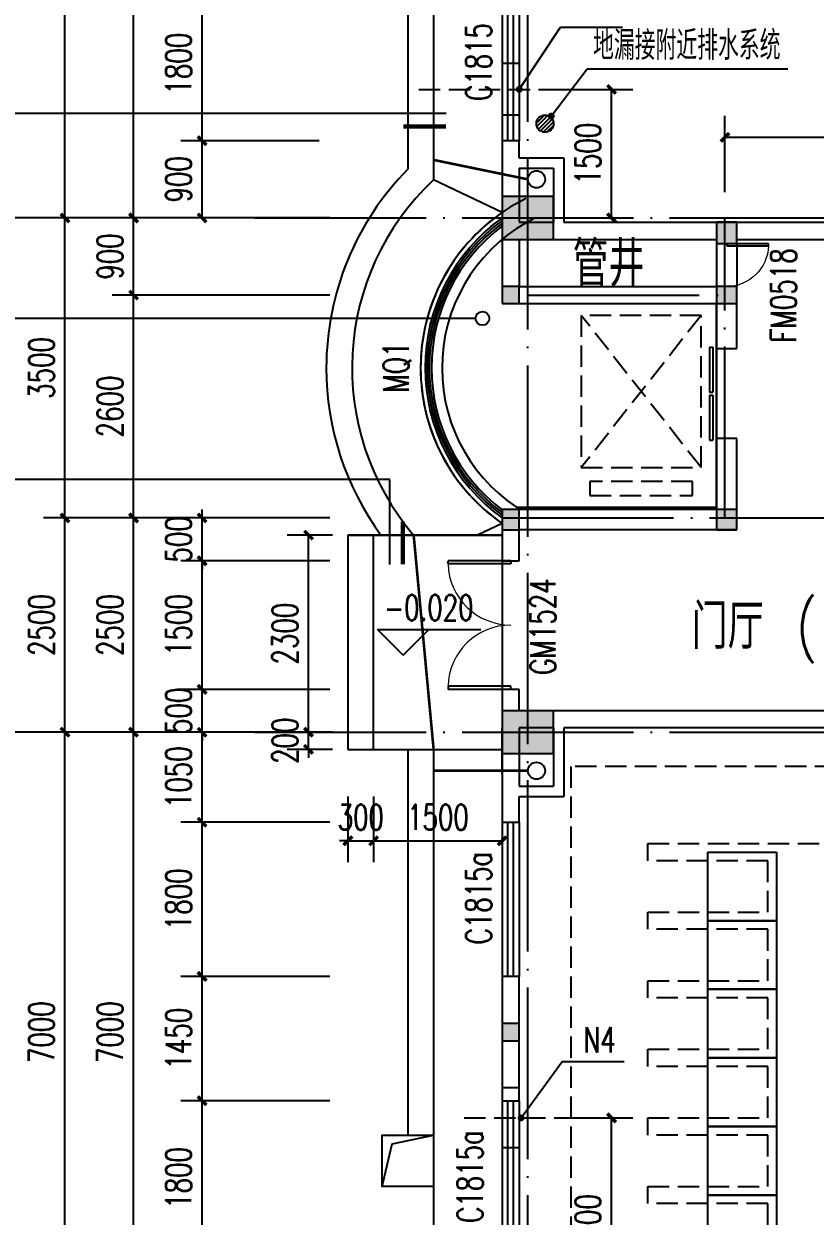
# Model space of a CAD drawing. Extents: x -59142 to 322364, y -122476 to 91021.
# Drawn here: x -39316 to -30082, y 35226 to 49136 of the extents above; entities that cross this region are included whole.
import ezdxf

# ---------------------------------------------------------------- set-up
doc = ezdxf.new("R2010")
doc.units = 0
doc.header["$LTSCALE"] = 1000
doc.header["$MEASUREMENT"] = 0
for name, pattern in [('DASH', [0.35, 0.25, -0.1]), ('DOTE', [2.42, 2, -0.2, 0.02, -0.2]), ('PHANTOM', [63.5, 31.75, -6.35, 6.35, -6.35, 6.35, -6.35])]:
    doc.linetypes.add(name, pattern=pattern)
for name, color, linetype in [('AXIS', 3, 'Continuous'), ('CENTRE LINE', 1, 'DOTE'), ('COLUMN', 255, 'Continuous'), ('DIM_ELEV', 3, 'Continuous'), ('DIM_IDEN', 3, 'Continuous'), ('DIM_LEAD', 3, 'Continuous'), ('DIM_SYMB', 3, 'Continuous'), ('DOTE', 1, 'DOTE'), ('EQUIPMENT', 171, 'Continuous'), ('GROUND', 204, 'Continuous'), ('HOLE', 6, 'Continuous'), ('PUB_DIM', 3, 'Continuous'), ('PUB_HATCH', 255, 'Continuous'), ('PUB_TEXT', 7, 'Continuous'), ('STAIR', 2, 'Continuous'), ('TEXT', 62, 'Continuous'), ('WALL', 255, 'Continuous'), ('WINDOW', 4, 'Continuous'), ('WINDOW_TEXT', 7, 'Continuous')]:
    doc.layers.add(name, color=color, linetype=linetype)
doc.styles.add('_TCH_DIM', font='SIMPLEX', dxfattribs={"bigfont": 'GBCBIG'})
doc.styles.add('_TCH_DIM_T3', font='SIMPLEX', dxfattribs={"width": 0.705882, "bigfont": 'GBCBIG'})
doc.styles.add('_TCH_WINDOW', font='SIMPLEX', dxfattribs={"bigfont": 'GBCBIG'})
doc.styles.add('HZTXT', font='geditxt.shx', dxfattribs={"width": 0.8, "bigfont": 'hztxt1.shx'})
doc.dimstyles.new('_TCH_ARCH&&100', dxfattribs={"dimtxt": 297.5, "dimasz": 100, "dimexe": 250, "dimexo": 300, "dimgap": 126.25, "dimtad": 1, "dimdec": 0, "dimzin": 0, "dimdsep": 46, "dimtxsty": '_TCH_DIM_T3', "dimblk": 'ARCHTICK', "dimcen": 0.09, "dimazin": 2, "dimtfac": 1, "dimtdec": 0, "dimtix": 1, "dimtmove": 2, "dimatfit": 3, "dimfxl": 1, "dimtolj": 1, "dimtzin": 0, "dimarcsym": 0})

# ---------------------------------------------------------------- blocks, each defined once
blk = doc.blocks.new('_FZH')
blk.add_lwpolyline([(-0.5, -0.5), (0.5, -0.5), (0.5, 0.5), (-0.5, 0.5)], close=True)
at = {"layer": 'PUB_HATCH'}
blk.add_solid([(-0.5, -0.5), (0.5, -0.5), (-0.5, 0.5), (0.5, 0.5)], dxfattribs=at)
blk = doc.blocks.new('A$C78DD753C')
at = {"layer": 'COLUMN', "xscale": 600.0000000000146, "yscale": 500, "zscale": 500}
for p in [(0, -34500), (0, -40500)]:
    blk.add_blockref('_FZH', p, dxfattribs=at)
blk = doc.blocks.new('A$C42A87479')
at = {"layer": 'EQUIPMENT', "color": 251, "linetype": 'DASH'}
for points in [[(17200, -21900), (17200, -45902), (12200, -45902), (12200, -40650), (10600, -40650), (10600, -40900), (500, -40900), (500, -50027), (100, -50427), (100, -54050), (1500, -54050), (1500, -56950)], [(2800, -46600), (2800, -46000), (1400, -46000), (1400, -45800), (2800, -45800), (2800, -45200), (1400, -45200), (1400, -45000), (2800, -45000), (2800, -44400), (1400, -44400), (1400, -44200), (2800, -44200), (2800, -43600), (1400, -43600), (1400, -43400), (2800, -43400), (2800, -42800), (1400, -42800), (1400, -42600), (2800, -42600), (2800, -42000), (1400, -42000), (1400, -41800), (5850, -41800)]]:
    blk.add_lwpolyline(points, dxfattribs=at)
blk = doc.blocks.new('A$C4D7001ED')
at = {"layer": 'EQUIPMENT'}
for p, q in [((2100, -2200), (2100, -1400)), ((2100, -1400), (2900, -1400)), ((2900, -1400), (2900, -2200)), ((2900, -2200), (2100, -2200)), ((2100, -3000), (2100, -2200)), ((2100, -2200), (2900, -2200)), ((2900, -2200), (2900, -3000)), ((2900, -3000), (2100, -3000)), ((2100, -3800), (2100, -3000)), ((2100, -3000), (2900, -3000)), ((2900, -3000), (2900, -3800)), ((2900, -3800), (2100, -3800)), ((2100, -4600), (2100, -3800)), ((2100, -3800), (2900, -3800)), ((2900, -3800), (2900, -4600)), ((2100, -5400), (2100, -4600)), ((2100, -4600), (2900, -4600)), ((2900, -4600), (2100, -4600)), ((2900, -4600), (2900, -5400)), ((2900, -5400), (2100, -5400)), ((2100, -6200), (2100, -5400)), ((2100, -5400), (2900, -5400)), ((2900, -5400), (2900, -6200))]:
    blk.add_line(p, q, dxfattribs=at)
blk = doc.blocks.new('A$C2CBA13EF')
at = {"layer": 'GROUND'}
blk.add_circle((100, 450), 100, dxfattribs=at)
blk = doc.blocks.new('_ArchTick')
at = {"color": 0, "linetype": 'ByBlock', "const_width": 0.4}
blk.add_lwpolyline([(-0.5, -0.5), (0.5, 0.5)], dxfattribs=at)
blk = doc.blocks.new('*D424')
at = {"layer": 'Defpoints', "color": 0, "transparency": 16777216}
for p in [(-33375, 48372), (-32458, 48372), (-33375, 46872)]:
    blk.add_point(p, dxfattribs=at)
at = {"layer": 'HOLE', "color": 0, "lineweight": -2, "transparency": 16777216}
for p, q in [((-33075, 48372), (-32208, 48372)), ((-32458, 46872), (-32458, 48372)), ((-33075, 46872), (-32208, 46872))]:
    blk.add_line(p, q, dxfattribs=at)
at = {"layer": 'HOLE', "color": 0, "lineweight": -2, "transparency": 16777216, "xscale": 100, "yscale": 100, "zscale": 100}
for p, rotation in [((-32458, 48372), 90), ((-32458, 46872), 270)]:
    blk.add_blockref('_ArchTick', p, dxfattribs=dict(at, rotation=rotation))
at = {"layer": 'HOLE', "color": 0, "transparency": 16777216, "insert": (-32734, 47622), "char_height": 297.5, "attachment_point": 5, "rotation": 90, "style": '_TCH_DIM_T3'}
blk.add_mtext('\\A1;1500', dxfattribs=at)
blk = doc.blocks.new('*D425')
at = {"layer": 'Defpoints', "color": 0, "transparency": 16777216}
for p in [(-33375, 36372), (-32458, 36372), (-33375, 33872)]:
    blk.add_point(p, dxfattribs=at)
at = {"layer": 'HOLE', "color": 0, "lineweight": -2, "transparency": 16777216}
for p, q in [((-33075, 36372), (-32208, 36372)), ((-32458, 33872), (-32458, 36372)), ((-33075, 33872), (-32208, 33872))]:
    blk.add_line(p, q, dxfattribs=at)
at = {"layer": 'HOLE', "color": 0, "lineweight": -2, "transparency": 16777216, "xscale": 100, "yscale": 100, "zscale": 100}
for p, rotation in [((-32458, 36372), 90), ((-32458, 33872), 270)]:
    blk.add_blockref('_ArchTick', p, dxfattribs=dict(at, rotation=rotation))
at = {"layer": 'HOLE', "color": 0, "transparency": 16777216, "insert": (-32734, 35122), "char_height": 297.5, "attachment_point": 5, "rotation": 90, "style": '_TCH_DIM_T3'}
blk.add_mtext('\\A1;2500', dxfattribs=at)
blk = doc.blocks.new('*D1317')
at = {"layer": 'AXIS', "color": 0, "lineweight": -2, "transparency": 16777216}
for p, q in [((-35745, 40872), (-38286, 40872)), ((-38036, 33872), (-38036, 40872)), ((-35745, 33872), (-38286, 33872))]:
    blk.add_line(p, q, dxfattribs=at)
at = {"layer": 'Defpoints', "color": 0, "transparency": 16777216}
for p in [(-38036, 40872), (-35445, 40872), (-35445, 33872)]:
    blk.add_point(p, dxfattribs=at)
at = {"layer": 'AXIS', "color": 0, "lineweight": -2, "transparency": 16777216, "xscale": 100, "yscale": 100, "zscale": 100}
for p, rotation in [((-38036, 40872), 90), ((-38036, 33872), 270)]:
    blk.add_blockref('_ArchTick', p, dxfattribs=dict(at, rotation=rotation))
at = {"layer": 'AXIS', "color": 0, "transparency": 16777216, "insert": (-38311, 37372), "char_height": 297.5, "attachment_point": 5, "rotation": 90, "style": '_TCH_DIM_T3'}
blk.add_mtext('\\A1;7000', dxfattribs=at)
blk = doc.blocks.new('*D1318')
at = {"layer": 'AXIS', "color": 0, "lineweight": -2, "transparency": 16777216}
for p, q in [((-35745, 43372), (-38286, 43372)), ((-38036, 40872), (-38036, 43372)), ((-35745, 40872), (-38286, 40872))]:
    blk.add_line(p, q, dxfattribs=at)
at = {"layer": 'Defpoints', "color": 0, "transparency": 16777216}
for p in [(-38036, 43372), (-35445, 43372), (-35445, 40872)]:
    blk.add_point(p, dxfattribs=at)
at = {"layer": 'AXIS', "color": 0, "lineweight": -2, "transparency": 16777216, "xscale": 100, "yscale": 100, "zscale": 100}
for p, rotation in [((-38036, 43372), 90), ((-38036, 40872), 270)]:
    blk.add_blockref('_ArchTick', p, dxfattribs=dict(at, rotation=rotation))
at = {"layer": 'AXIS', "color": 0, "transparency": 16777216, "insert": (-38311, 42122), "char_height": 297.5, "attachment_point": 5, "rotation": 90, "style": '_TCH_DIM_T3'}
blk.add_mtext('\\A1;2500', dxfattribs=at)
blk = doc.blocks.new('*D1319')
at = {"layer": 'AXIS', "color": 0, "lineweight": -2, "transparency": 16777216}
for p, q in [((-35745, 45972), (-38286, 45972)), ((-38036, 43372), (-38036, 45972)), ((-35745, 43372), (-38286, 43372))]:
    blk.add_line(p, q, dxfattribs=at)
at = {"layer": 'Defpoints', "color": 0, "transparency": 16777216}
for p in [(-38036, 45972), (-35445, 45972), (-35445, 43372)]:
    blk.add_point(p, dxfattribs=at)
at = {"layer": 'AXIS', "color": 0, "lineweight": -2, "transparency": 16777216, "xscale": 100, "yscale": 100, "zscale": 100}
for p, rotation in [((-38036, 45972), 90), ((-38036, 43372), 270)]:
    blk.add_blockref('_ArchTick', p, dxfattribs=dict(at, rotation=rotation))
at = {"layer": 'AXIS', "color": 0, "transparency": 16777216, "insert": (-38311, 44672), "char_height": 297.5, "attachment_point": 5, "rotation": 90, "style": '_TCH_DIM_T3'}
blk.add_mtext('\\A1;2600', dxfattribs=at)
blk = doc.blocks.new('*D1320')
at = {"layer": 'AXIS', "color": 0, "lineweight": -2, "transparency": 16777216}
for p, q in [((-35745, 46872), (-38286, 46872)), ((-38036, 45972), (-38036, 46872)), ((-35745, 45972), (-38286, 45972))]:
    blk.add_line(p, q, dxfattribs=at)
at = {"layer": 'Defpoints', "color": 0, "transparency": 16777216}
for p in [(-38036, 46872), (-35445, 46872), (-35445, 45972)]:
    blk.add_point(p, dxfattribs=at)
at = {"layer": 'AXIS', "color": 0, "lineweight": -2, "transparency": 16777216, "xscale": 100, "yscale": 100, "zscale": 100}
for p, rotation in [((-38036, 46872), 90), ((-38036, 45972), 270)]:
    blk.add_blockref('_ArchTick', p, dxfattribs=dict(at, rotation=rotation))
at = {"layer": 'AXIS', "color": 0, "transparency": 16777216, "insert": (-38311, 46422), "char_height": 297.5, "attachment_point": 5, "rotation": 90, "style": '_TCH_DIM_T3'}
blk.add_mtext('\\A1;900', dxfattribs=at)
blk = doc.blocks.new('*D1321')
at = {"layer": 'AXIS', "color": 0, "lineweight": -2, "transparency": 16777216}
for p, q in [((-35745, 53872), (-38286, 53872)), ((-38036, 46872), (-38036, 53872)), ((-35745, 46872), (-38286, 46872))]:
    blk.add_line(p, q, dxfattribs=at)
at = {"layer": 'Defpoints', "color": 0, "transparency": 16777216}
for p in [(-38036, 53872), (-35445, 53872), (-35445, 46872)]:
    blk.add_point(p, dxfattribs=at)
at = {"layer": 'AXIS', "color": 0, "lineweight": -2, "transparency": 16777216, "xscale": 100, "yscale": 100, "zscale": 100}
for p, rotation in [((-38036, 53872), 90), ((-38036, 46872), 270)]:
    blk.add_blockref('_ArchTick', p, dxfattribs=dict(at, rotation=rotation))
at = {"layer": 'AXIS', "color": 0, "transparency": 16777216, "insert": (-38311, 50372), "char_height": 297.5, "attachment_point": 5, "rotation": 90, "style": '_TCH_DIM_T3'}
blk.add_mtext('\\A1;7000', dxfattribs=at)
blk = doc.blocks.new('*D1333')
at = {"layer": 'Defpoints', "color": 0, "transparency": 16777216}
for p in [(-35534, 40422), (-35234, 40422), (-35234, 39605)]:
    blk.add_point(p, dxfattribs=at)
at = {"layer": 'PUB_DIM', "color": 0, "lineweight": -2, "transparency": 16777216}
for p, q in [((-35534, 40122), (-35534, 39355)), ((-35234, 40122), (-35234, 39355)), ((-35534, 39605), (-35634, 39605)), ((-35534, 39605), (-35234, 39605)), ((-35234, 39605), (-35134, 39605))]:
    blk.add_line(p, q, dxfattribs=at)
at = {"layer": 'PUB_DIM', "color": 0, "lineweight": -2, "transparency": 16777216, "xscale": 100, "yscale": 100, "zscale": 100}
blk.add_blockref('_ArchTick', (-35534, 39605), dxfattribs=at)
at = {"layer": 'PUB_DIM', "color": 0, "lineweight": -2, "transparency": 16777216, "xscale": 100, "yscale": 100, "zscale": 100, "rotation": 180}
blk.add_blockref('_ArchTick', (-35234, 39605), dxfattribs=at)
at = {"layer": 'PUB_DIM', "color": 0, "transparency": 16777216, "insert": (-35384, 39880), "char_height": 297.5, "attachment_point": 5, "style": '_TCH_DIM_T3'}
blk.add_mtext('\\A1;300', dxfattribs=at)
blk = doc.blocks.new('*D1334')
at = {"layer": 'Defpoints', "color": 0, "transparency": 16777216}
for p in [(-35234, 40422), (-33734, 40422), (-33734, 39605)]:
    blk.add_point(p, dxfattribs=at)
at = {"layer": 'PUB_DIM', "color": 0, "lineweight": -2, "transparency": 16777216}
for p, q in [((-35234, 40122), (-35234, 39355)), ((-33734, 40122), (-33734, 39355)), ((-35234, 39605), (-33734, 39605))]:
    blk.add_line(p, q, dxfattribs=at)
at = {"layer": 'PUB_DIM', "color": 0, "lineweight": -2, "transparency": 16777216, "xscale": 100, "yscale": 100, "zscale": 100, "rotation": 180}
blk.add_blockref('_ArchTick', (-35234, 39605), dxfattribs=at)
at = {"layer": 'PUB_DIM', "color": 0, "lineweight": -2, "transparency": 16777216, "xscale": 100, "yscale": 100, "zscale": 100}
blk.add_blockref('_ArchTick', (-33734, 39605), dxfattribs=at)
at = {"layer": 'PUB_DIM', "color": 0, "transparency": 16777216, "insert": (-34484, 39880), "char_height": 297.5, "attachment_point": 5, "style": '_TCH_DIM_T3'}
blk.add_mtext('\\A1;1500', dxfattribs=at)
blk = doc.blocks.new('*D1344')
at = {"layer": 'Defpoints', "color": 0, "transparency": 16777216}
for p in [(-35994, 43172), (-35414, 43172), (-35414, 40872)]:
    blk.add_point(p, dxfattribs=at)
at = {"layer": 'PUB_DIM', "color": 0, "lineweight": -2, "transparency": 16777216}
for p, q in [((-35714, 43172), (-36244, 43172)), ((-35994, 40872), (-35994, 43172)), ((-35714, 40872), (-36244, 40872))]:
    blk.add_line(p, q, dxfattribs=at)
at = {"layer": 'PUB_DIM', "color": 0, "lineweight": -2, "transparency": 16777216, "xscale": 100, "yscale": 100, "zscale": 100}
for p, rotation in [((-35994, 43172), 90), ((-35994, 40872), 270)]:
    blk.add_blockref('_ArchTick', p, dxfattribs=dict(at, rotation=rotation))
at = {"layer": 'PUB_DIM', "color": 0, "transparency": 16777216, "insert": (-36269, 42022), "char_height": 297.5, "attachment_point": 5, "rotation": 90, "style": '_TCH_DIM_T3'}
blk.add_mtext('\\A1;2300', dxfattribs=at)
blk = doc.blocks.new('*D1345')
at = {"layer": 'Defpoints', "color": 0, "transparency": 16777216}
for p in [(-35994, 40872), (-35414, 40872), (-35414, 40672)]:
    blk.add_point(p, dxfattribs=at)
at = {"layer": 'PUB_DIM', "color": 0, "lineweight": -2, "transparency": 16777216}
for p, q in [((-35994, 40872), (-35994, 40972)), ((-35714, 40872), (-36244, 40872)), ((-35994, 40672), (-35994, 40872)), ((-35714, 40672), (-36244, 40672)), ((-35994, 40672), (-35994, 40572))]:
    blk.add_line(p, q, dxfattribs=at)
at = {"layer": 'PUB_DIM', "color": 0, "lineweight": -2, "transparency": 16777216, "xscale": 100, "yscale": 100, "zscale": 100}
for p, rotation in [((-35994, 40872), 270), ((-35994, 40672), 90)]:
    blk.add_blockref('_ArchTick', p, dxfattribs=dict(at, rotation=rotation))
at = {"layer": 'PUB_DIM', "color": 0, "transparency": 16777216, "insert": (-36269, 40772), "char_height": 297.5, "attachment_point": 5, "rotation": 90, "style": '_TCH_DIM_T3'}
blk.add_mtext('\\A1;200', dxfattribs=at)
blk = doc.blocks.new('*D1413')
at = {"layer": 'AXIS', "color": 0, "lineweight": -2, "transparency": 16777216}
for p, q in [((-35870, 47772), (-37486, 47772)), ((-37236, 46872), (-37236, 47772)), ((-35870, 46872), (-37486, 46872))]:
    blk.add_line(p, q, dxfattribs=at)
at = {"layer": 'Defpoints', "color": 0, "transparency": 16777216}
for p in [(-37236, 47772), (-35570, 47772), (-35570, 46872)]:
    blk.add_point(p, dxfattribs=at)
at = {"layer": 'AXIS', "color": 0, "lineweight": -2, "transparency": 16777216, "xscale": 100, "yscale": 100, "zscale": 100}
for p, rotation in [((-37236, 47772), 90), ((-37236, 46872), 270)]:
    blk.add_blockref('_ArchTick', p, dxfattribs=dict(at, rotation=rotation))
at = {"layer": 'AXIS', "color": 0, "transparency": 16777216, "insert": (-37511, 47322), "char_height": 297.5, "attachment_point": 5, "rotation": 90, "style": '_TCH_DIM_T3'}
blk.add_mtext('\\A1;900', dxfattribs=at)
blk = doc.blocks.new('*D1414')
at = {"layer": 'AXIS', "color": 0, "lineweight": -2, "transparency": 16777216}
for p, q in [((-35870, 49572), (-37486, 49572)), ((-37236, 47772), (-37236, 49572)), ((-35870, 47772), (-37486, 47772))]:
    blk.add_line(p, q, dxfattribs=at)
at = {"layer": 'Defpoints', "color": 0, "transparency": 16777216}
for p in [(-37236, 49572), (-35570, 49572), (-35570, 47772)]:
    blk.add_point(p, dxfattribs=at)
at = {"layer": 'AXIS', "color": 0, "lineweight": -2, "transparency": 16777216, "xscale": 100, "yscale": 100, "zscale": 100}
for p, rotation in [((-37236, 49572), 90), ((-37236, 47772), 270)]:
    blk.add_blockref('_ArchTick', p, dxfattribs=dict(at, rotation=rotation))
at = {"layer": 'AXIS', "color": 0, "transparency": 16777216, "insert": (-37511, 48672), "char_height": 297.5, "attachment_point": 5, "rotation": 90, "style": '_TCH_DIM_T3'}
blk.add_mtext('\\A1;1800', dxfattribs=at)
blk = doc.blocks.new('*D1534')
at = {"layer": 'Defpoints', "color": 0, "transparency": 16777216}
for p in [(-26334, 47813), (-31134, 46872), (-26334, 46872)]:
    blk.add_point(p, dxfattribs=at)
at = {"layer": 'PUB_DIM', "color": 0, "lineweight": -2, "transparency": 16777216}
for p, q in [((-31134, 47172), (-31134, 48063)), ((-26334, 47172), (-26334, 48063)), ((-31134, 47813), (-26334, 47813))]:
    blk.add_line(p, q, dxfattribs=at)
at = {"layer": 'PUB_DIM', "color": 0, "lineweight": -2, "transparency": 16777216, "xscale": 100, "yscale": 100, "zscale": 100, "rotation": 180}
blk.add_blockref('_ArchTick', (-31134, 47813), dxfattribs=at)
at = {"layer": 'PUB_DIM', "color": 0, "lineweight": -2, "transparency": 16777216, "xscale": 100, "yscale": 100, "zscale": 100}
blk.add_blockref('_ArchTick', (-26334, 47813), dxfattribs=at)
at = {"layer": 'PUB_DIM', "color": 0, "transparency": 16777216, "insert": (-28734, 48088), "char_height": 297.5, "attachment_point": 5, "style": '_TCH_DIM_T3'}
blk.add_mtext('\\A1;4800', dxfattribs=at)
blk = doc.blocks.new('*D1539')
at = {"layer": 'AXIS', "color": 0, "lineweight": -2, "transparency": 16777216}
for p, q in [((-35745, 36572), (-37486, 36572)), ((-37236, 34772), (-37236, 36572)), ((-35745, 34772), (-37486, 34772))]:
    blk.add_line(p, q, dxfattribs=at)
at = {"layer": 'Defpoints', "color": 0, "transparency": 16777216}
for p in [(-37236, 36572), (-35445, 36572), (-35445, 34772)]:
    blk.add_point(p, dxfattribs=at)
at = {"layer": 'AXIS', "color": 0, "lineweight": -2, "transparency": 16777216, "xscale": 100, "yscale": 100, "zscale": 100}
for p, rotation in [((-37236, 36572), 90), ((-37236, 34772), 270)]:
    blk.add_blockref('_ArchTick', p, dxfattribs=dict(at, rotation=rotation))
at = {"layer": 'AXIS', "color": 0, "transparency": 16777216, "insert": (-37511, 35672), "char_height": 297.5, "attachment_point": 5, "rotation": 90, "style": '_TCH_DIM_T3'}
blk.add_mtext('\\A1;1800', dxfattribs=at)
blk = doc.blocks.new('*D1540')
at = {"layer": 'AXIS', "color": 0, "lineweight": -2, "transparency": 16777216}
for p, q in [((-35745, 38022), (-37486, 38022)), ((-37236, 36572), (-37236, 38022)), ((-35745, 36572), (-37486, 36572))]:
    blk.add_line(p, q, dxfattribs=at)
at = {"layer": 'Defpoints', "color": 0, "transparency": 16777216}
for p in [(-37236, 38022), (-35445, 38022), (-35445, 36572)]:
    blk.add_point(p, dxfattribs=at)
at = {"layer": 'AXIS', "color": 0, "lineweight": -2, "transparency": 16777216, "xscale": 100, "yscale": 100, "zscale": 100}
for p, rotation in [((-37236, 38022), 90), ((-37236, 36572), 270)]:
    blk.add_blockref('_ArchTick', p, dxfattribs=dict(at, rotation=rotation))
at = {"layer": 'AXIS', "color": 0, "transparency": 16777216, "insert": (-37511, 37297), "char_height": 297.5, "attachment_point": 5, "rotation": 90, "style": '_TCH_DIM_T3'}
blk.add_mtext('\\A1;1450', dxfattribs=at)
blk = doc.blocks.new('*D1541')
at = {"layer": 'AXIS', "color": 0, "lineweight": -2, "transparency": 16777216}
for p, q in [((-35745, 39822), (-37486, 39822)), ((-37236, 38022), (-37236, 39822)), ((-35745, 38022), (-37486, 38022))]:
    blk.add_line(p, q, dxfattribs=at)
at = {"layer": 'Defpoints', "color": 0, "transparency": 16777216}
for p in [(-37236, 39822), (-35445, 39822), (-35445, 38022)]:
    blk.add_point(p, dxfattribs=at)
at = {"layer": 'AXIS', "color": 0, "lineweight": -2, "transparency": 16777216, "xscale": 100, "yscale": 100, "zscale": 100}
for p, rotation in [((-37236, 39822), 90), ((-37236, 38022), 270)]:
    blk.add_blockref('_ArchTick', p, dxfattribs=dict(at, rotation=rotation))
at = {"layer": 'AXIS', "color": 0, "transparency": 16777216, "insert": (-37511, 38922), "char_height": 297.5, "attachment_point": 5, "rotation": 90, "style": '_TCH_DIM_T3'}
blk.add_mtext('\\A1;1800', dxfattribs=at)
blk = doc.blocks.new('*D1542')
at = {"layer": 'AXIS', "color": 0, "lineweight": -2, "transparency": 16777216}
for p, q in [((-35745, 40872), (-37486, 40872)), ((-37236, 39822), (-37236, 40872)), ((-35745, 39822), (-37486, 39822))]:
    blk.add_line(p, q, dxfattribs=at)
at = {"layer": 'Defpoints', "color": 0, "transparency": 16777216}
for p in [(-37236, 40872), (-35445, 40872), (-35445, 39822)]:
    blk.add_point(p, dxfattribs=at)
at = {"layer": 'AXIS', "color": 0, "lineweight": -2, "transparency": 16777216, "xscale": 100, "yscale": 100, "zscale": 100}
for p, rotation in [((-37236, 40872), 90), ((-37236, 39822), 270)]:
    blk.add_blockref('_ArchTick', p, dxfattribs=dict(at, rotation=rotation))
at = {"layer": 'AXIS', "color": 0, "transparency": 16777216, "insert": (-37511, 40347), "char_height": 297.5, "attachment_point": 5, "rotation": 90, "style": '_TCH_DIM_T3'}
blk.add_mtext('\\A1;1050', dxfattribs=at)
blk = doc.blocks.new('*D1543')
at = {"layer": 'AXIS', "color": 0, "lineweight": -2, "transparency": 16777216}
for p, q in [((-37236, 41372), (-37236, 41472)), ((-35745, 41372), (-37486, 41372)), ((-37236, 40872), (-37236, 41372)), ((-35745, 40872), (-37486, 40872)), ((-37236, 40872), (-37236, 40772))]:
    blk.add_line(p, q, dxfattribs=at)
at = {"layer": 'Defpoints', "color": 0, "transparency": 16777216}
for p in [(-37236, 41372), (-35445, 41372), (-35445, 40872)]:
    blk.add_point(p, dxfattribs=at)
at = {"layer": 'AXIS', "color": 0, "lineweight": -2, "transparency": 16777216, "xscale": 100, "yscale": 100, "zscale": 100}
for p, rotation in [((-37236, 41372), 270), ((-37236, 40872), 90)]:
    blk.add_blockref('_ArchTick', p, dxfattribs=dict(at, rotation=rotation))
at = {"layer": 'AXIS', "color": 0, "transparency": 16777216, "insert": (-37511, 41122), "char_height": 297.5, "attachment_point": 5, "rotation": 90, "style": '_TCH_DIM_T3'}
blk.add_mtext('\\A1;500', dxfattribs=at)
blk = doc.blocks.new('*D1544')
at = {"layer": 'AXIS', "color": 0, "lineweight": -2, "transparency": 16777216}
for p, q in [((-35745, 42872), (-37486, 42872)), ((-37236, 41372), (-37236, 42872)), ((-35745, 41372), (-37486, 41372))]:
    blk.add_line(p, q, dxfattribs=at)
at = {"layer": 'Defpoints', "color": 0, "transparency": 16777216}
for p in [(-37236, 42872), (-35445, 42872), (-35445, 41372)]:
    blk.add_point(p, dxfattribs=at)
at = {"layer": 'AXIS', "color": 0, "lineweight": -2, "transparency": 16777216, "xscale": 100, "yscale": 100, "zscale": 100}
for p, rotation in [((-37236, 42872), 90), ((-37236, 41372), 270)]:
    blk.add_blockref('_ArchTick', p, dxfattribs=dict(at, rotation=rotation))
at = {"layer": 'AXIS', "color": 0, "transparency": 16777216, "insert": (-37511, 42122), "char_height": 297.5, "attachment_point": 5, "rotation": 90, "style": '_TCH_DIM_T3'}
blk.add_mtext('\\A1;1500', dxfattribs=at)
blk = doc.blocks.new('*D1545')
at = {"layer": 'AXIS', "color": 0, "lineweight": -2, "transparency": 16777216}
for p, q in [((-37236, 43372), (-37236, 43472)), ((-35745, 43372), (-37486, 43372)), ((-37236, 42872), (-37236, 43372)), ((-35745, 42872), (-37486, 42872)), ((-37236, 42872), (-37236, 42772))]:
    blk.add_line(p, q, dxfattribs=at)
at = {"layer": 'Defpoints', "color": 0, "transparency": 16777216}
for p in [(-37236, 43372), (-35445, 43372), (-35445, 42872)]:
    blk.add_point(p, dxfattribs=at)
at = {"layer": 'AXIS', "color": 0, "lineweight": -2, "transparency": 16777216, "xscale": 100, "yscale": 100, "zscale": 100}
for p, rotation in [((-37236, 43372), 270), ((-37236, 42872), 90)]:
    blk.add_blockref('_ArchTick', p, dxfattribs=dict(at, rotation=rotation))
at = {"layer": 'AXIS', "color": 0, "transparency": 16777216, "insert": (-37511, 43122), "char_height": 297.5, "attachment_point": 5, "rotation": 90, "style": '_TCH_DIM_T3'}
blk.add_mtext('\\A1;500', dxfattribs=at)
blk = doc.blocks.new('*D1579')
at = {"layer": 'AXIS', "color": 0, "lineweight": -2, "transparency": 16777216}
for p, q in [((-36545, 40872), (-39086, 40872)), ((-38836, 33872), (-38836, 40872)), ((-36545, 33872), (-39086, 33872))]:
    blk.add_line(p, q, dxfattribs=at)
at = {"layer": 'Defpoints', "color": 0, "transparency": 16777216}
for p in [(-38836, 40872), (-36245, 40872), (-36245, 33872)]:
    blk.add_point(p, dxfattribs=at)
at = {"layer": 'AXIS', "color": 0, "lineweight": -2, "transparency": 16777216, "xscale": 100, "yscale": 100, "zscale": 100}
for p, rotation in [((-38836, 40872), 90), ((-38836, 33872), 270)]:
    blk.add_blockref('_ArchTick', p, dxfattribs=dict(at, rotation=rotation))
at = {"layer": 'AXIS', "color": 0, "transparency": 16777216, "insert": (-39111, 37372), "char_height": 297.5, "attachment_point": 5, "rotation": 90, "style": '_TCH_DIM_T3'}
blk.add_mtext('\\A1;7000', dxfattribs=at)
blk = doc.blocks.new('*D1580')
at = {"layer": 'AXIS', "color": 0, "lineweight": -2, "transparency": 16777216}
for p, q in [((-36545, 43372), (-39086, 43372)), ((-38836, 40872), (-38836, 43372)), ((-36545, 40872), (-39086, 40872))]:
    blk.add_line(p, q, dxfattribs=at)
at = {"layer": 'Defpoints', "color": 0, "transparency": 16777216}
for p in [(-38836, 43372), (-36245, 43372), (-36245, 40872)]:
    blk.add_point(p, dxfattribs=at)
at = {"layer": 'AXIS', "color": 0, "lineweight": -2, "transparency": 16777216, "xscale": 100, "yscale": 100, "zscale": 100}
for p, rotation in [((-38836, 43372), 90), ((-38836, 40872), 270)]:
    blk.add_blockref('_ArchTick', p, dxfattribs=dict(at, rotation=rotation))
at = {"layer": 'AXIS', "color": 0, "transparency": 16777216, "insert": (-39111, 42122), "char_height": 297.5, "attachment_point": 5, "rotation": 90, "style": '_TCH_DIM_T3'}
blk.add_mtext('\\A1;2500', dxfattribs=at)
blk = doc.blocks.new('*D1581')
at = {"layer": 'AXIS', "color": 0, "lineweight": -2, "transparency": 16777216}
for p, q in [((-36545, 46872), (-39086, 46872)), ((-38836, 43372), (-38836, 46872)), ((-36545, 43372), (-39086, 43372))]:
    blk.add_line(p, q, dxfattribs=at)
at = {"layer": 'Defpoints', "color": 0, "transparency": 16777216}
for p in [(-38836, 46872), (-36245, 46872), (-36245, 43372)]:
    blk.add_point(p, dxfattribs=at)
at = {"layer": 'AXIS', "color": 0, "lineweight": -2, "transparency": 16777216, "xscale": 100, "yscale": 100, "zscale": 100}
for p, rotation in [((-38836, 46872), 90), ((-38836, 43372), 270)]:
    blk.add_blockref('_ArchTick', p, dxfattribs=dict(at, rotation=rotation))
at = {"layer": 'AXIS', "color": 0, "transparency": 16777216, "insert": (-39111, 45122), "char_height": 297.5, "attachment_point": 5, "rotation": 90, "style": '_TCH_DIM_T3'}
blk.add_mtext('\\A1;3500', dxfattribs=at)
blk = doc.blocks.new('*D1582')
at = {"layer": 'AXIS', "color": 0, "lineweight": -2, "transparency": 16777216}
for p, q in [((-36545, 53872), (-39086, 53872)), ((-38836, 46872), (-38836, 53872)), ((-36545, 46872), (-39086, 46872))]:
    blk.add_line(p, q, dxfattribs=at)
at = {"layer": 'Defpoints', "color": 0, "transparency": 16777216}
for p in [(-38836, 53872), (-36245, 53872), (-36245, 46872)]:
    blk.add_point(p, dxfattribs=at)
at = {"layer": 'AXIS', "color": 0, "lineweight": -2, "transparency": 16777216, "xscale": 100, "yscale": 100, "zscale": 100}
for p, rotation in [((-38836, 53872), 90), ((-38836, 46872), 270)]:
    blk.add_blockref('_ArchTick', p, dxfattribs=dict(at, rotation=rotation))
at = {"layer": 'AXIS', "color": 0, "transparency": 16777216, "insert": (-39111, 50372), "char_height": 297.5, "attachment_point": 5, "rotation": 90, "style": '_TCH_DIM_T3'}
blk.add_mtext('\\A1;7000', dxfattribs=at)
blk = doc.blocks.new('*D1587')
at = {"layer": 'AXIS', "color": 0, "lineweight": -2, "transparency": 16777216}
for p, q in [((-36636, 81372), (-39886, 81372)), ((-39636, 26872), (-39636, 81372)), ((-36636, 26872), (-39886, 26872))]:
    blk.add_line(p, q, dxfattribs=at)
at = {"layer": 'Defpoints', "color": 0, "transparency": 16777216}
for p in [(-39636, 81372), (-36336, 81372), (-36336, 26872)]:
    blk.add_point(p, dxfattribs=at)
at = {"layer": 'AXIS', "color": 0, "lineweight": -2, "transparency": 16777216, "xscale": 100, "yscale": 100, "zscale": 100}
for p, rotation in [((-39636, 81372), 90), ((-39636, 26872), 270)]:
    blk.add_blockref('_ArchTick', p, dxfattribs=dict(at, rotation=rotation))
at = {"layer": 'AXIS', "color": 0, "transparency": 16777216, "insert": (-39911, 54122), "char_height": 297.5, "attachment_point": 5, "rotation": 90, "style": '_TCH_DIM_T3'}
blk.add_mtext('\\A1;54500', dxfattribs=at)
blk = doc.blocks.new('$DorLib2D$00000002')
for p, q in [((-0.5, 0), (-0.5, 0.4875)), ((-0.475, 0.4875), (-0.5, 0.4875)), ((-0.475, 0), (-0.475, 0.4875)), ((0.475, 0), (0.475, 0.4875)), ((0.475, 0.4875), (0.5, 0.4875)), ((0.5, 0), (0.5, 0.4875)), ((-0.5, 0), (-0.475, 0)), ((0.5, 0), (0.475, 0))]:
    blk.add_line(p, q)
at = {"lineweight": 13}
for centre, start, end in [((-0.4875, 0), 0, 88.53072), ((0.4875, 0), 91.46928, 180)]:
    blk.add_arc(centre, 0.4875, start, end, dxfattribs=at)
blk = doc.blocks.new('$DorLib2D$00000001')
for p, q in [((0.45, 0.975), (0.5, 0.975)), ((0.45, 0), (0.45, 0.975)), ((0.5, 0), (0.5, 0.975)), ((0.5, 0), (0.45, 0))]:
    blk.add_line(p, q)
at = {"lineweight": 13}
blk.add_arc((0.475, 0), 0.975, 91.4693, 180, dxfattribs=at)
blk = doc.blocks.new('$TCHSYS$WIN2D')
for p, q in [((-0.5, 0.5), (0.5, 0.5)), ((0.5, 0.1667), (-0.5, 0.1667)), ((0.5, -0.1667), (-0.5, -0.1667)), ((-0.5, -0.5), (0.5, -0.5))]:
    blk.add_line(p, q)
blk = doc.blocks.new('$TCHSYS$LDOR22D')
for p, q in [((-0.517, 0.833), (-0.017, 0.833)), ((-0.517, 0.833), (-0.517, 0.667)), ((-0.017, 0.833), (-0.017, 0.667)), ((0.017, 0.833), (0.017, 0.667)), ((0.017, 0.833), (0.517, 0.833)), ((0.517, 0.833), (0.517, 0.667)), ((-0.517, 0.667), (-0.017, 0.667)), ((0.017, 0.667), (0.517, 0.667)), ((-0.5, 0.5), (0.5, 0.5))]:
    blk.add_line(p, q)

msp = doc.modelspace()

# ---------------------------------------------------------------- hatches: boundary and pattern name
at = {"layer": 'GROUND'}
h = msp.add_hatch(dxfattribs=at)
h.set_pattern_fill('ANSI31', color=256, scale=20)
h.set_pattern_definition([(45, (100, -40.432), (-22.45064, 22.45064), [])])
edge = h.paths.add_edge_path()
edge.add_arc((-33234.3, 47972.1), 100, 0, 360)
at = {"layer": 'PUB_HATCH'}
for points in [[(-31234.3, 46822.1), (-31234.3, 46572.1), (-30994.3, 46572.1), (-30994.3, 46822.1)], [(-33534.3, 46072.1), (-33734.3, 46072.1), (-33734.3, 45872.1), (-33534.3, 45872.1)], [(-30994.3, 45872.1), (-30994.3, 46072.1), (-31234.3, 46072.1), (-31234.3, 45872.1)], [(-33534.3, 43232.1), (-33534.3, 43472.1), (-33734.3, 43472.1), (-33734.3, 43232.1)], [(-31234.3, 43232.1), (-30994.3, 43232.1), (-30994.3, 43472.1), (-31234.3, 43472.1)], [(-33734.3, 37472.1), (-33734.3, 37272.1), (-33534.3, 37272.1), (-33534.3, 37472.1)]]:
    msp.add_hatch(color=256, dxfattribs=at).paths.add_polyline_path(points)

# ---------------------------------------------------------------- linework, layer by layer
msp.add_line((-33734.3, 40381.3), (-33734.3, 40920.1))
at = {"layer": 'AXIS'}
for p, q in [((-37143.5, 46872.1), (-40367, 46872.1)), ((-37143.5, 40872.1), (-40367, 40872.1))]:
    msp.add_line(p, q, dxfattribs=at)
at = {"layer": 'CENTRE LINE'}
for p, q in [((-33434.3, 45972.1), (-31134.3, 45972.1)), ((-33734.3, 43372.1), (-20435, 43372.1))]:
    msp.add_line(p, q, dxfattribs=at)
msp.add_lwpolyline([(-31134.3, 43372.1), (-31134.3, 46872.1)], dxfattribs=at)
at = {"layer": 'COLUMN'}
for p, q in [((-31234.3, 46822.1), (-31234.3, 46572.1)), ((-30994.3, 46822.1), (-31234.3, 46822.1)), ((-30994.3, 46572.1), (-30994.3, 46822.1)), ((-31234.3, 46572.1), (-30994.3, 46572.1)), ((-33534.3, 46072.1), (-33734.3, 46072.1)), ((-33734.3, 46072.1), (-33734.3, 45872.1)), ((-33534.3, 45872.1), (-33534.3, 46072.1)), ((-30994.3, 46072.1), (-31234.3, 46072.1)), ((-31234.3, 46072.1), (-31234.3, 45872.1)), ((-30994.3, 45872.1), (-30994.3, 46072.1)), ((-33734.3, 45872.1), (-33534.3, 45872.1)), ((-31234.3, 45872.1), (-30994.3, 45872.1)), ((-33534.3, 43472.1), (-33734.3, 43472.1)), ((-33734.3, 43472.1), (-33734.3, 43232.1)), ((-33534.3, 43232.1), (-33534.3, 43472.1)), ((-30994.3, 43472.1), (-31234.3, 43472.1)), ((-31234.3, 43472.1), (-31234.3, 43232.1)), ((-30994.3, 43232.1), (-30994.3, 43472.1)), ((-33734.3, 43232.1), (-33534.3, 43232.1)), ((-31234.3, 43232.1), (-30994.3, 43232.1)), ((-33734.3, 37472.1), (-33734.3, 37272.1)), ((-33534.3, 37472.1), (-33734.3, 37472.1)), ((-33534.3, 37272.1), (-33534.3, 37472.1)), ((-33734.3, 37272.1), (-33534.3, 37272.1))]:
    msp.add_line(p, q, dxfattribs=at)
at = {"layer": 'DIM_ELEV'}
for p, q in [((-34889, 41770.5), (-35189, 42070.5)), ((-35189, 42070.5), (-33982.5, 42070.5)), ((-34889, 41770.5), (-34589, 42070.5))]:
    msp.add_line(p, q, dxfattribs=at)
at = {"layer": 'DIM_IDEN'}
for p, q in [((-34389, 48089.5), (-41400, 48089.5)), ((-34883.8, 45700), (-44524, 45700)), ((-34045.5, 45700), (-34883.8, 45700)), ((-35044.5, 43822), (-44536, 43822)), ((-35044.5, 42829.5), (-35044.5, 43822))]:
    msp.add_line(p, q, dxfattribs=at)
at = {"layer": 'DIM_IDEN', "const_width": 50}
for points in [[(-34389, 47939.5), (-34889, 47939.5)], [(-34894.5, 42829.5), (-34894.5, 43329.5)]]:
    msp.add_lwpolyline(points, dxfattribs=at)
at = {"layer": 'DIM_IDEN'}
msp.add_circle((-33965, 45700), 80.5, dxfattribs=at)
at = {"layer": 'DIM_LEAD'}
for p, q in [((-33161, 48060.5), (-32742.7, 48611.4)), ((-32742.7, 48611.4), (-30401.7, 48611.4))]:
    msp.add_line(p, q, dxfattribs=at)
at = {"layer": 'DIM_LEAD', "const_width": 40}
msp.add_lwpolyline([(-33173.1, 48044.6, 1), (-33148.9, 48076.4, 1)], format="xyb", close=True, dxfattribs=at)
at = {"layer": 'DIM_SYMB'}
msp.add_lwpolyline([(-34685.5, 38502.5, 0, 0, 0), (-34685.5, 37672, 80, 0, 0), (-34685.5, 37372, 0, 0, 0)], format="xyseb", dxfattribs=at)
at = {"layer": 'DOTE'}
for p, q in [((-36622.7, 46872.1), (-7716.7, 46872.1)), ((-36622.7, 40872.1), (-7716.7, 40872.1))]:
    msp.add_line(p, q, dxfattribs=at)
msp.add_lwpolyline([(-33434.3, 21372.1), (-33434.3, 83205.2)], dxfattribs=at)
at = {"layer": 'GROUND'}
for p, q in [((-34534.3, 51571.6), (-34534.3, 47315.8)), ((-33734.3, 50272.1), (-33734.3, 46935.7)), ((-33734.3, 46935.7), (-34534.3, 47315.8)), ((-33734.3, 43308.4), (-34021.3, 43172.1)), ((-33734.3, 43272.1), (-33734.3, 43172.1)), ((-34534.3, 40672.1), (-34534.3, 34072.1)), ((-33734.3, 40672.1), (-33734.3, 37472.1)), ((-33734.3, 37272.1), (-33734.3, 34072.1))]:
    msp.add_line(p, q, dxfattribs=at)
msp.add_lwpolyline([(-34834.3, 51571.6), (-34834.3, 47442.4, 0.1971832), (-35786.3, 45122.1, 0.1591796), (-35149.4, 43172.1)], format="xyb", dxfattribs=at)
at = {"layer": 'GROUND', "linetype": 'DASH', "const_width": 30}
for points in [[(-33434.3, 47322.1), (-34534.3, 47549)], [(-33434.3, 40422.1), (-34534.3, 40422.1)]]:
    msp.add_lwpolyline(points, dxfattribs=at)
at = {"layer": 'GROUND', "color": 251, "linetype": 'PHANTOM', "ltscale": 0.01, "const_width": 30}
msp.add_lwpolyline([(-34534.3, 40672.1), (-34767.2, 43172.1)], dxfattribs=at)
at = {"layer": 'GROUND'}
for points in [[(-34834.3, 40672.1), (-34834.3, 36171.9)], [(-35134.3, 35572.2), (-35019, 36071), (-34534.3, 36171.9)]]:
    msp.add_lwpolyline(points, dxfattribs=at)
msp.add_lwpolyline([(-34534.3, 35572.2), (-35134.3, 35572.2), (-35134.3, 36171.9), (-34534.3, 36171.9)], close=True, dxfattribs=at)
for centre in [(-33234.3, 47972.1), (-33334.3, 40422.1)]:
    msp.add_circle(centre, 100, dxfattribs=at)
for radius, start, end in [(3003.5, 133.07932, 220.48536), (2203.5, 124.60542, 235.39458)]:
    msp.add_arc((-32482.9, 45122.1), radius, start, end, dxfattribs=at)
at = {"layer": 'HOLE'}
for p, q in [((-33534.3, 48372.1), (-33054.5, 49098)), ((-33054.5, 49098), (-32332, 49098)), ((-33534.3, 48672.1), (-33734.3, 48672.1)), ((-33534.3, 48072.1), (-33734.3, 48072.1)), ((-33514.3, 36372.1), (-33034.5, 37029.1)), ((-33034.5, 37029.1), (-32312, 37029.1)), ((-33534.3, 36722.1), (-33734.3, 36722.1)), ((-33534.3, 36022.1), (-33734.3, 36022.1))]:
    msp.add_line(p, q, dxfattribs=at)
at = {"layer": 'HOLE', "linetype": 'DASH'}
for p, q in [((-34708.5, 48372.1), (-32821.5, 48372.1)), ((-34177.5, 36372.1), (-32694.5, 36372.1))]:
    msp.add_line(p, q, dxfattribs=at)
at = {"layer": 'HOLE', "const_width": 40}
for points in [[(-33545.3, 48355.4, 1), (-33523.2, 48388.8, 1)], [(-33526.1, 36355.9, 1), (-33502.5, 36388.2, 1)]]:
    msp.add_lwpolyline(points, format="xyb", close=True, dxfattribs=at)
at = {"layer": 'STAIR', "linetype": 'DASH'}
for p, q in [((-31411.8, 45734.6), (-32811.8, 45734.6)), ((-32811.8, 45734.6), (-32811.8, 43959)), ((-31411.8, 43959), (-32811.8, 45734.6)), ((-31411.8, 45734.6), (-32811.8, 43959)), ((-31411.8, 43959), (-31411.8, 45734.6)), ((-32811.8, 43959), (-31411.8, 43959)), ((-31511.8, 43796.5), (-32711.8, 43796.5)), ((-32711.8, 43796.5), (-32711.8, 43634)), ((-31511.8, 43634), (-31511.8, 43796.5)), ((-32711.8, 43634), (-31511.8, 43634))]:
    msp.add_line(p, q, dxfattribs=at)
at = {"layer": 'STAIR'}
for p, q in [((-33734.3, 43172.1), (-35534.3, 43172.1)), ((-35534.3, 43172.1), (-35534.3, 40672.1)), ((-35534.3, 43172.1), (-35534.3, 40672.1)), ((-35534.3, 43172.1), (-33734.3, 43172.1)), ((-33734.3, 43172.1), (-33734.3, 40672.1)), ((-35534.3, 40672.1), (-33734.3, 40672.1)), ((-35534.3, 40672.1), (-33734.3, 40672.1))]:
    msp.add_line(p, q, dxfattribs=at)
for points in [[(-33457.3, 47098.4, 0.5724096), (-33734.3, 43308.4, 0.5724096)], [(-33346.7, 46874.1, 0.5776113), (-33567, 43497.1), (-31234.3, 43497.1), (-31234.3, 45872.1)]]:
    msp.add_lwpolyline(points, format="xyb", dxfattribs=at)
msp.add_lwpolyline([(-35234.3, 40672.1), (-35234.3, 43172.1)], dxfattribs=at)
at = {"layer": 'WALL'}
for p, q in [((-33534.3, 47772.1), (-33734.3, 47772.1)), ((-33734.3, 47772.1), (-33734.3, 47512.1)), ((-33534.3, 47572.1), (-33534.3, 47772.1)), ((-33734.3, 47512.1), (-33734.3, 46722.1)), ((-33534.3, 47572.1), (-33014.3, 47572.1)), ((-33534.3, 47452.1), (-33134.3, 47452.1)), ((-33534.3, 47452.1), (-33534.3, 46822.1)), ((-33134.3, 47452.1), (-33134.3, 46822.1)), ((-33014.3, 47572.1), (-33014.3, 46822.1)), ((-33534.3, 46822.1), (-33134.3, 46822.1)), ((-33014.3, 46822.1), (-31134.3, 46822.1)), ((-31134.3, 46822.1), (-24534.3, 46822.1)), ((-33734.3, 46722.1), (-33734.3, 45872.1)), ((-33534.3, 46622.1), (-33534.3, 46072.1)), ((-33534.3, 46622.1), (-33074.3, 46622.1)), ((-33074.3, 46622.1), (-31234.3, 46622.1)), ((-31234.3, 46622.1), (-31234.3, 46572.1)), ((-30994.3, 46572.1), (-30994.3, 46622.1)), ((-30994.3, 46622.1), (-24534.3, 46622.1)), ((-31234.3, 46572.1), (-30994.3, 46572.1)), ((-33534.3, 46072.1), (-31234.3, 46072.1)), ((-30994.3, 46072.1), (-31234.3, 46072.1)), ((-30994.3, 45972.1), (-30994.3, 46072.1)), ((-30994.3, 45347.1), (-30994.3, 45972.1)), ((-33734.3, 45872.1), (-31234.3, 45872.1)), ((-31234.3, 45872.1), (-31234.3, 45347.1)), ((-31234.3, 45347.1), (-30994.3, 45347.1)), ((-30994.3, 44297.1), (-31234.3, 44297.1)), ((-31234.3, 44297.1), (-31234.3, 43472.1)), ((-30994.3, 43232.1), (-30994.3, 44297.1)), ((-31234.3, 43472.1), (-33734.3, 43472.1)), ((-33734.3, 43472.1), (-33734.3, 42872.1)), ((-30994.3, 43232.1), (-33534.3, 43232.1)), ((-33534.3, 42872.1), (-33534.3, 43232.1)), ((-33734.3, 42872.1), (-33534.3, 42872.1)), ((-33534.3, 41372.1), (-33734.3, 41372.1)), ((-33734.3, 41372.1), (-33734.3, 41022.1)), ((-33534.3, 41122.1), (-33534.3, 41372.1)), ((-33134.3, 41122.1), (-33534.3, 41122.1)), ((-33134.3, 41122.1), (-33134.3, 41122.1)), ((-33014.3, 41122.1), (-33134.3, 41122.1)), ((-26534.3, 41122.1), (-33014.3, 41122.1)), ((-33014.3, 41122.1), (-33014.3, 41122.1)), ((-33734.3, 41022.1), (-33734.3, 40182.1)), ((-33534.3, 40922.1), (-33534.3, 40242.1)), ((-33134.3, 40922.1), (-33534.3, 40922.1)), ((-33134.3, 40922.1), (-33134.3, 40242.1)), ((-26634.3, 40922.1), (-33014.3, 40922.1)), ((-33014.3, 40922.1), (-33014.3, 40122.1)), ((-33534.3, 40242.1), (-33134.3, 40242.1)), ((-33734.3, 40182.1), (-33734.3, 39822.1)), ((-33534.3, 40122.1), (-33014.3, 40122.1)), ((-33534.3, 39822.1), (-33534.3, 40122.1)), ((-33734.3, 39822.1), (-33534.3, 39822.1)), ((-33734.3, 38022.1), (-33734.3, 36572.1)), ((-33534.3, 38022.1), (-33734.3, 38022.1)), ((-33534.3, 36572.1), (-33534.3, 38022.1)), ((-33734.3, 36572.1), (-33534.3, 36572.1))]:
    msp.add_line(p, q, dxfattribs=at)
at = {"layer": 'WINDOW'}
for p, q in [((-31234.3, 46572.1), (-31234.3, 46072.1)), ((-30994.3, 46572.1), (-30994.3, 46072.1)), ((-33734.3, 42872.1), (-33734.3, 41372.1))]:
    msp.add_line(p, q, dxfattribs=at)
for radius, start, end in [(2151.4, 125.56776, 234.43236), (2126.4, 126.05092, 233.94908), (2101.4, 126.54866, 233.45134), (2076.4, 127.06174, 232.93826)]:
    msp.add_arc((-32482.9, 45122.1), radius, start, end, dxfattribs=at)

# ---------------------------------------------------------------- block references
at = {"layer": 'COLUMN'}
msp.add_blockref('A$C78DD753C', (-33434.3, 81372.1), dxfattribs=at)
at = {"layer": 'EQUIPMENT'}
for name, p in [('A$C42A87479', (-33434.3, 81372.1)), ('A$C4D7001ED', (-33434.3, 40872.1))]:
    msp.add_blockref(name, p, dxfattribs=at)
at = {"layer": 'GROUND'}
msp.add_blockref('A$C2CBA13EF', (-33434.3, 46872.1), dxfattribs=at)
at = {"layer": 'WINDOW'}
ref = msp.add_blockref('$TCHSYS$WIN2D', (-33634.3, 48672.1), dxfattribs=dict(at, xscale=1800, yscale=200, zscale=1800, rotation=270))
ref.add_attrib('A', 'C1815', (-33860.5, 48237.1), dxfattribs={"layer": 'WINDOW_TEXT', "height": 297.5, "rotation": 90, "style": '_TCH_WINDOW', "width": 0.705882})
ref = msp.add_blockref('$DorLib2D$00000001', (-31114.3, 46322.1), dxfattribs=dict(at, xscale=-500, yscale=500, zscale=-500, rotation=270))
ref.add_attrib('A', 'FM0518', (-30302.2, 45419.5), dxfattribs={"layer": 'WINDOW_TEXT', "height": 297.5, "rotation": 90, "style": '_TCH_WINDOW', "width": 0.705882})
at = {"layer": 'WINDOW', "xscale": 1050, "yscale": -240, "zscale": 1050, "rotation": 270}
msp.add_blockref('$TCHSYS$LDOR22D', (-31114.3, 44822.1), dxfattribs=at)
at = {"layer": 'WINDOW'}
ref = msp.add_blockref('$DorLib2D$00000002', (-33634.3, 42122.1), dxfattribs=dict(at, xscale=-1500, yscale=-1500, zscale=-1500, rotation=270))
ref.add_attrib('A', 'GM1524', (-33110.5, 41542.1), dxfattribs={"layer": 'WINDOW_TEXT', "height": 297.5, "rotation": 90, "style": '_TCH_WINDOW', "width": 0.705882})
ref = msp.add_blockref('$TCHSYS$WIN2D', (-33634.3, 38922.1), dxfattribs=dict(at, xscale=1800, yscale=200, zscale=1800, rotation=270))
ref.add_attrib('A', 'C1815a', (-33860.5, 38397.1), dxfattribs={"layer": 'WINDOW_TEXT', "height": 297.5, "rotation": 90, "style": '_TCH_WINDOW', "width": 0.705882})
ref = msp.add_blockref('$TCHSYS$WIN2D', (-33634.3, 35672.1), dxfattribs=dict(at, xscale=1800, yscale=200, zscale=1800, rotation=270))
ref.add_attrib('A', 'C1815a', (-33960.5, 35147.1), dxfattribs={"layer": 'WINDOW_TEXT', "height": 297.5, "rotation": 90, "style": '_TCH_WINDOW', "width": 0.705882})

# ---------------------------------------------------------------- texts
at = {"layer": 'PUB_TEXT', "style": '_TCH_DIM'}
msp.add_text('地漏接附近排水系统', height=337.59, dxfattribs=at).set_placement((-32673.8, 48716.4))
at = {"layer": 'PUB_TEXT', "style": '_TCH_DIM', "width": 0.705882}
for s, p in [('-0.020', (-35112.5, 42175.5)), ('N4', (-32787, 37134.1))]:
    msp.add_text(s, height=297.5, dxfattribs=at).set_placement(p)
at = {"layer": 'TEXT', "style": 'HZTXT', "width": 0.8}
for s, p in [('管井', (-32912.5, 46072.1)), ('(', (-30304.3, 41853.3)), ('门厅', (-31523, 41843.5))]:
    msp.add_text(s, height=525, dxfattribs=at).set_placement(p)
at = {"layer": 'WINDOW_TEXT', "style": '_TCH_WINDOW', "width": 0.705882}
msp.add_text('MQ1', height=297.5, rotation=90, dxfattribs=at).set_placement((-34825.2, 44834.5))

# ---------------------------------------------------------------- dimensions: what is measured, and where the dimension line sits
at = {"layer": 'AXIS'}
for p1, p2, distance, picture, middle in [((-36336.2, 26872.1), (-36336.2, 81372.1), 3300, '*D1587', (-39911.2, 54122.1)), ((-36245, 46872.1), (-36245, 53872.1), 2591.2, '*D1582', (-39111.2, 50372.1)), ((-35445, 46872.1), (-35445, 53872.1), 2591.2, '*D1321', (-38311.2, 50372.1)), ((-35570.5, 47772.1), (-35570.5, 49572.1), 1665.7, '*D1414', (-37511.2, 48672.1)), ((-35570.5, 46872.1), (-35570.5, 47772.1), 1665.7, '*D1413', (-37511.2, 47322.1)), ((-36245, 43372.1), (-36245, 46872.1), 2591.2, '*D1581', (-39111.2, 45122.1)), ((-35445, 45972.1), (-35445, 46872.1), 2591.2, '*D1320', (-38311.2, 46422.1)), ((-35445, 43372.1), (-35445, 45972.1), 2591.2, '*D1319', (-38311.2, 44672.1)), ((-36245, 40872.1), (-36245, 43372.1), 2591.2, '*D1580', (-39111.2, 42122.1)), ((-35445, 40872.1), (-35445, 43372.1), 2591.2, '*D1318', (-38311.2, 42122.1)), ((-35445, 42872.1), (-35445, 43372.1), 1791.2, '*D1545', (-37511.2, 43122.1)), ((-35445, 41372.1), (-35445, 42872.1), 1791.2, '*D1544', (-37511.2, 42122.1)), ((-35445, 40872.1), (-35445, 41372.1), 1791.2, '*D1543', (-37511.2, 41122.1)), ((-36245, 33872.1), (-36245, 40872.1), 2591.2, '*D1579', (-39111.2, 37372.1)), ((-35445, 33872.1), (-35445, 40872.1), 2591.2, '*D1317', (-38311.2, 37372.1)), ((-35445, 39822.1), (-35445, 40872.1), 1791.2, '*D1542', (-37511.2, 40347.1)), ((-35445, 38022.1), (-35445, 39822.1), 1791.2, '*D1541', (-37511.2, 38922.1)), ((-35445, 36572.1), (-35445, 38022.1), 1791.2, '*D1540', (-37511.2, 37297.1)), ((-35445, 34772.1), (-35445, 36572.1), 1791.2, '*D1539', (-37511.2, 35672.1))]:
    dim = msp.add_aligned_dim(p1=p1, p2=p2, distance=distance, dimstyle='_TCH_ARCH&&100', dxfattribs=at)
    dim.commit()
    dim.dimension.update_dxf_attribs({"geometry": picture, "text_midpoint": middle})
at = {"layer": 'HOLE'}
for p1, p2, picture, middle in [((-33375.3, 46872.1), (-33375.3, 48372.1), '*D424', (-32733.5, 47622.1)), ((-33375.3, 33872.1), (-33375.3, 36372.1), '*D425', (-32733.5, 35122.1))]:
    dim = msp.add_aligned_dim(p1=p1, p2=p2, distance=-916.8, dimstyle='_TCH_ARCH&&100', dxfattribs=at)
    dim.commit()
    dim.dimension.update_dxf_attribs({"geometry": picture, "text_midpoint": middle})
at = {"layer": 'PUB_DIM'}
for p1, p2, distance, picture, middle in [((-31134.3, 46872.1), (-26334.3, 46872.1), 941.3, '*D1534', (-28734.3, 48088.4)), ((-35414, 40872.1), (-35414, 43172.1), 579.5, '*D1344', (-36268.5, 42022.1)), ((-35414, 40672.1), (-35414, 40872.1), 579.5, '*D1345', (-36268.5, 40772.1)), ((-35534.3, 40422.1), (-35234.3, 40422.1), -817, '*D1333', (-35384.3, 39880.1)), ((-35234.3, 40422.1), (-33734.3, 40422.1), -817, '*D1334', (-34484.3, 39880.1))]:
    dim = msp.add_aligned_dim(p1=p1, p2=p2, distance=distance, dimstyle='_TCH_ARCH&&100', dxfattribs=at)
    dim.commit()
    dim.dimension.update_dxf_attribs({"geometry": picture, "text_midpoint": middle})

doc.saveas('drawing.dxf')
